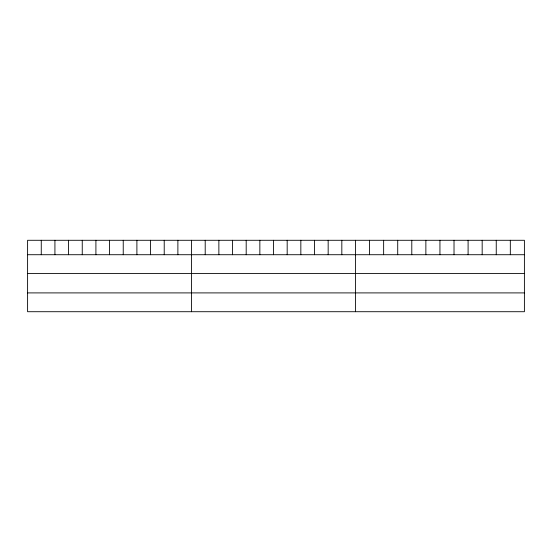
<?xml version="1.0" encoding="UTF-8"?>
<svg xmlns="http://www.w3.org/2000/svg" width="552" height="552" viewBox="0 0 552 552"><rect width="100%" height="100%" fill="white"/><g stroke="black" fill="none" stroke-linecap="round" stroke-linejoin="round"><path stroke-width="0.83" d="M524.4 273.53L524.4 240.286L27.6 240.286L27.6 311.714L524.4 311.714L524.4 273.53L27.6 273.53M27.6 254.72L524.4 254.72M27.6 292.905L524.4 292.905M510.324 240.286L510.324 254.72M496.248 240.286L496.248 254.72M482.172 240.286L482.172 254.72M468.096 240.286L468.096 254.72M454.02 240.286L454.02 254.72M439.944 240.286L439.944 254.72M425.868 240.286L425.868 254.72M411.792 240.286L411.792 254.72M397.716 240.286L397.716 254.72M383.64 240.286L383.64 254.72M369.564 240.286L369.564 254.72M355.488 240.286L355.488 311.714M341.826 240.286L341.826 254.72M328.164 240.286L328.164 254.72M314.502 240.286L314.502 254.72M300.84 240.286L300.84 254.72M287.178 240.286L287.178 254.72M273.516 240.286L273.516 254.72M259.854 240.286L259.854 254.72M246.192 240.286L246.192 254.72M232.53 240.286L232.53 254.72M218.868 240.286L218.868 254.72M205.206 240.286L205.206 254.72M191.544 240.286L191.544 311.714M177.882 240.286L177.882 254.72M164.22 240.286L164.22 254.72M150.558 240.286L150.558 254.72M136.896 240.286L136.896 254.72M123.234 240.286L123.234 254.72M109.572 240.286L109.572 254.72M95.91 240.286L95.91 254.72M82.248 240.286L82.248 254.72M68.586 240.286L68.586 254.72M54.924 240.286L54.924 254.72M41.262 240.286L41.262 254.72"/></g></svg>
